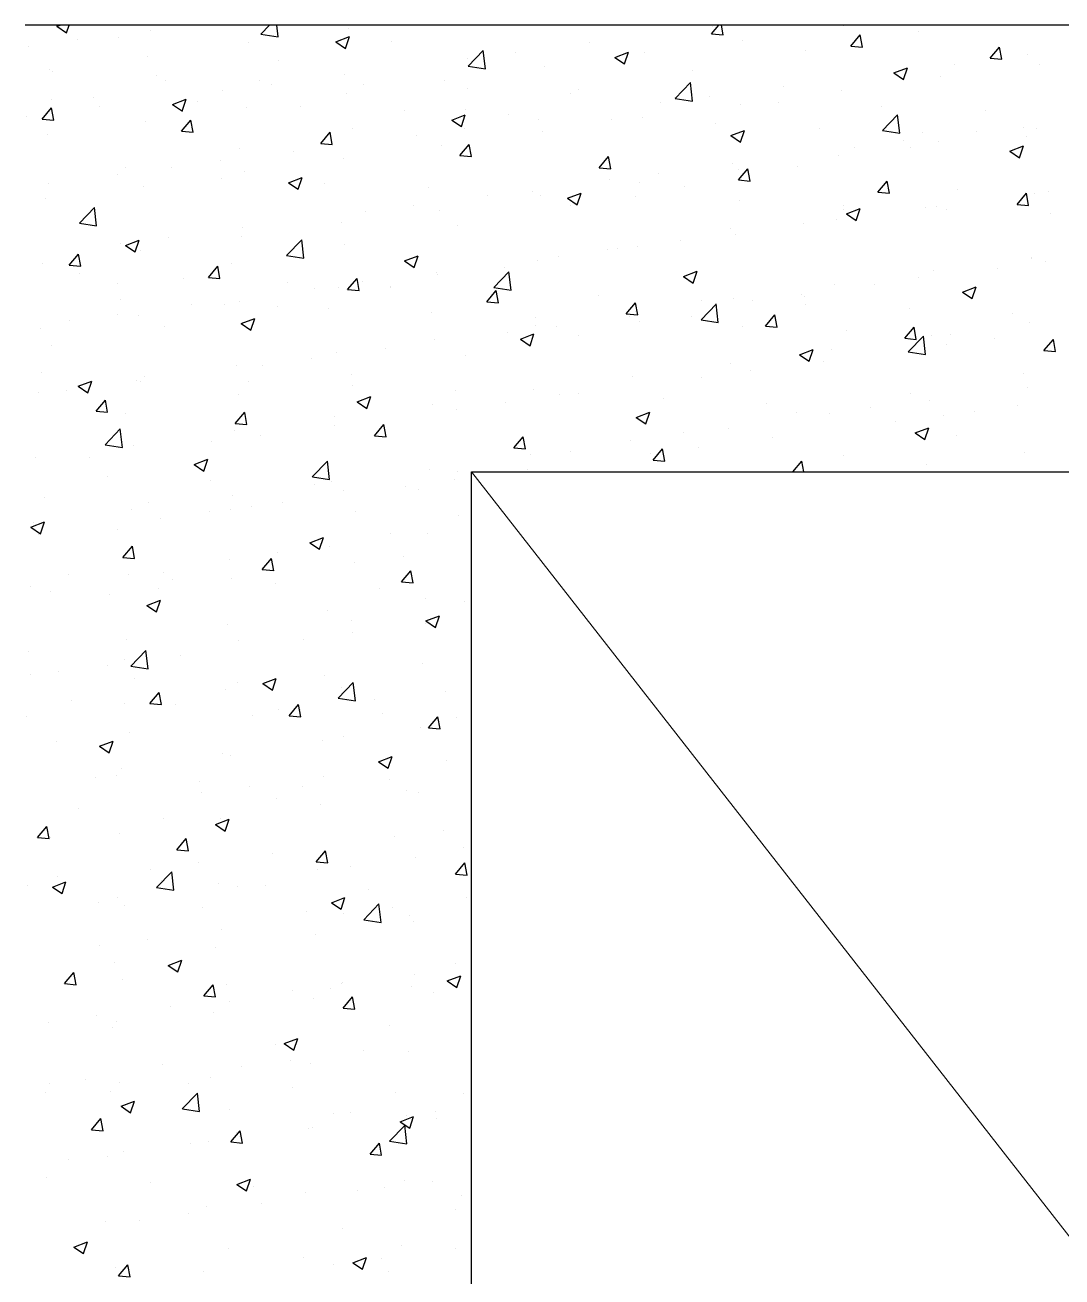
# Model space of a CAD drawing. Header units: millimetres. Extents: x 331487 to 517269, y 198509 to 399936.
# Drawn here: x 393590 to 394124, y 386905 to 387549 of the extents above; entities that cross this region are included whole.
import ezdxf

# ---------------------------------------------------------------- set-up
doc = ezdxf.new("R2010")
doc.units = ezdxf.units.MM
doc.header["$MEASUREMENT"] = 0
doc.layers.add('BEAM', color=1, linetype='Continuous', lineweight=5)
doc.layers.add('COLUMN', color=6, linetype='Continuous')

msp = doc.modelspace()

# ---------------------------------------------------------------- linework, layer by layer
at = {"layer": 'BEAM', "ltscale": 250}
msp.add_line((393820.13, 387319.03), (395720.13, 384889.03), dxfattribs=at)
at = {"layer": 'COLUMN'}
for p, q in [((398080.13, 387549.03), (393590.13, 387549.03)), ((393820.13, 384659.03), (393820.13, 387319.03)), ((393820.13, 387319.03), (395720.13, 387319.03))]:
    msp.add_line(p, q, dxfattribs=at)
at = {"layer": 'COLUMN', "color": 2, "linetype": 'Continuous'}
for p, q in [((393606.48, 387548.38), (393608.16, 387549.03)), ((393606.48, 387548.38), (393611.46, 387545.03)), ((393611.45, 387545.03), (393612.8, 387549.03)), ((393655.01, 387546.34), (393655.01, 387546.34)), ((393711.58, 387544.38), (393716.04, 387549.03)), ((393711.59, 387544.4), (393720.49, 387543.02)), ((393720.49, 387543.02), (393719.79, 387549.03)), ((393750.2, 387540.38), (393757.2, 387543.06)), ((393755.17, 387537.02), (393757.19, 387543.06)), ((393756.69, 387547.13), (393756.69, 387547.13)), ((393943.71, 387544.49), (393947.52, 387549.03)), ((393943.72, 387544.49), (393949.69, 387543.97)), ((393943.98, 387548.4), (393943.98, 387548.4)), ((393949.69, 387543.96), (393948.76, 387549.03)), ((394011.72, 387548.68), (394011.72, 387548.68)), ((394015.44, 387538.21), (394020.26, 387543.96)), ((394021.42, 387537.68), (394020.26, 387543.95)), ((394050.34, 387545.79), (394050.34, 387545.79)), ((393592.1, 387538.05), (393592.1, 387538.05)), ((393617.13, 387541.35), (393617.13, 387541.35)), ((393638.28, 387542.68), (393638.28, 387542.68)), ((393705.35, 387540.09), (393705.35, 387540.09)), ((393750.2, 387540.38), (393755.17, 387537.02)), ((393778.88, 387540.74), (393778.88, 387540.74)), ((393880.82, 387540.09), (393880.82, 387540.09)), ((393959.78, 387541.19), (393959.78, 387541.19)), ((394015.44, 387538.21), (394021.42, 387537.69)), ((394087.17, 387531.94), (394091.99, 387537.68)), ((394093.14, 387531.41), (394091.99, 387537.68)), ((393653.41, 387532.6), (393653.41, 387532.6)), ((393720.56, 387530.73), (393720.56, 387530.73)), ((393817.92, 387531.81), (393817.92, 387531.81)), ((393818.3, 387527.83), (393826.09, 387535.95)), ((393827.21, 387526.46), (393826.1, 387535.96)), ((393842.95, 387535.1), (393842.95, 387535.1)), ((393893.91, 387532.37), (393900.91, 387535.05)), ((393893.91, 387532.37), (393898.88, 387529.01)), ((393898.88, 387529.01), (393900.91, 387535.05)), ((393909.27, 387534.79), (393909.27, 387534.79)), ((393992.02, 387535.78), (393992.02, 387535.78)), ((394087.17, 387531.94), (394093.14, 387531.42)), ((394106.64, 387533.84), (394106.64, 387533.84)), ((393602.9, 387526.19), (393602.9, 387526.19)), ((393604.36, 387525.2), (393604.36, 387525.2)), ((393818.32, 387527.84), (393827.21, 387526.46)), ((393857.93, 387527.74), (393857.93, 387527.74)), ((393933.71, 387525.76), (393933.71, 387525.76)), ((394037.62, 387524.36), (394044.62, 387527.05)), ((394037.62, 387524.36), (394042.6, 387521)), ((394042.59, 387521), (394044.62, 387527.04)), ((394043.73, 387525.56), (394043.73, 387525.56)), ((394068.77, 387528.85), (394068.77, 387528.85)), ((394112.36, 387528.84), (394112.36, 387528.84)), ((393657.74, 387522.94), (393657.74, 387522.94)), ((393662.24, 387520.72), (393662.24, 387520.72)), ((393711.13, 387520.69), (393711.13, 387520.69)), ((393716.89, 387518.51), (393716.89, 387518.51)), ((393754.76, 387523.49), (393754.76, 387523.49)), ((393764.51, 387518.43), (393764.51, 387518.43)), ((393805.99, 387520.25), (393805.99, 387520.25)), ((393925.03, 387511.28), (393932.82, 387519.4)), ((393933.93, 387509.91), (393932.83, 387519.41)), ((393980.58, 387517.24), (393980.58, 387517.24)), ((394061.85, 387522.44), (394061.85, 387522.44)), ((393603.92, 387510.71), (393603.92, 387510.71)), ((393625.45, 387511.77), (393625.45, 387511.77)), ((393666.17, 387508.12), (393673.17, 387510.81)), ((393671.14, 387504.77), (393673.17, 387510.81)), ((393691.85, 387515.21), (393691.85, 387515.21)), ((393755.48, 387513.84), (393755.48, 387513.84)), ((393817.89, 387516.18), (393817.89, 387516.18)), ((393871.27, 387513.92), (393871.27, 387513.92)), ((393875.39, 387515.75), (393875.39, 387515.75)), ((393924.66, 387511.66), (393924.66, 387511.66)), ((393925.04, 387511.29), (393933.93, 387509.91)), ((393942.7, 387512.26), (393942.7, 387512.26)), ((394010.5, 387515.4), (394010.5, 387515.4)), ((393598.96, 387500.65), (393603.78, 387506.39)), ((393604.94, 387500.12), (393603.78, 387506.38)), ((393628.7, 387506.9), (393628.7, 387506.9)), ((393666.17, 387508.12), (393671.15, 387504.77)), ((393678.83, 387509.51), (393678.83, 387509.51)), ((393704.13, 387506.8), (393704.13, 387506.8)), ((393732.21, 387507.25), (393732.21, 387507.25)), ((393785.59, 387505), (393785.59, 387505)), ((393817.07, 387505.74), (393817.07, 387505.74)), ((393917.67, 387508.96), (393917.67, 387508.96)), ((393958.56, 387507.9), (393958.56, 387507.9)), ((393978.04, 387509.41), (393978.04, 387509.41)), ((394031.42, 387507.15), (394031.42, 387507.15)), ((394084.8, 387504.9), (394084.8, 387504.9)), ((393590.83, 387501.91), (393590.83, 387501.91)), ((393598.96, 387500.65), (393604.94, 387500.12)), ((393652.19, 387499.31), (393652.19, 387499.31)), ((393670.69, 387494.37), (393675.51, 387500.12)), ((393676.66, 387493.84), (393675.51, 387500.11)), ((393809.89, 387500.11), (393816.89, 387502.8)), ((393809.89, 387500.11), (393814.86, 387496.76)), ((393814.86, 387496.76), (393816.88, 387502.8)), ((393838.98, 387502.74), (393838.98, 387502.74)), ((393854.52, 387500.65), (393854.52, 387500.65)), ((393892.36, 387500.49), (393892.36, 387500.49)), ((393908.05, 387501.5), (393908.05, 387501.5)), ((393945.74, 387498.23), (393945.74, 387498.23)), ((394031.75, 387494.73), (394039.54, 387502.84)), ((394040.66, 387493.36), (394039.55, 387502.86)), ((393601.68, 387492.9), (393601.68, 387492.9)), ((393670.69, 387494.37), (393676.66, 387493.85)), ((393742.41, 387488.09), (393747.23, 387493.84)), ((393748.39, 387487.57), (393747.23, 387493.83)), ((393758.75, 387495.73), (393758.75, 387495.73)), ((393791.61, 387492.37), (393791.61, 387492.37)), ((393816.64, 387495.66), (393816.64, 387495.66)), ((393856.71, 387494.45), (393856.71, 387494.45)), ((393953.6, 387492.1), (393960.6, 387494.79)), ((393953.6, 387492.1), (393958.57, 387488.75)), ((393958.57, 387488.75), (393960.6, 387494.79)), ((393999.12, 387495.98), (393999.12, 387495.98)), ((394031.76, 387494.74), (394040.66, 387493.36)), ((394052.5, 387493.72), (394052.5, 387493.72)), ((394080.33, 387494.4), (394080.33, 387494.4)), ((394104.53, 387496.13), (394104.53, 387496.13)), ((394105.89, 387491.47), (394105.89, 387491.47)), ((394111.14, 387495.55), (394111.14, 387495.55)), ((393700.43, 387485.72), (393700.43, 387485.72)), ((393742.41, 387488.09), (393748.39, 387487.57)), ((393804.77, 387486.96), (393804.77, 387486.96)), ((393814.14, 387481.82), (393818.96, 387487.56)), ((393820.11, 387481.29), (393818.96, 387487.56)), ((394017.43, 387486.12), (394017.43, 387486.12)), ((394042.46, 387489.41), (394042.46, 387489.41)), ((394046.21, 387486.12), (394046.21, 387486.12)), ((394060.63, 387489.15), (394060.63, 387489.15)), ((394097.31, 387484.1), (394104.31, 387486.78)), ((394102.28, 387480.74), (394104.31, 387486.78)), ((393690.58, 387479.06), (393690.58, 387479.06)), ((393728.45, 387484.05), (393728.45, 387484.05)), ((393754.26, 387480.56), (393754.26, 387480.56)), ((393814.14, 387481.82), (393820.12, 387481.3)), ((393885.86, 387475.54), (393890.68, 387481.29)), ((393891.84, 387475.02), (393890.68, 387481.28)), ((394009.29, 387482.11), (394009.29, 387482.11)), ((394097.31, 387484.1), (394102.29, 387480.74)), ((393637.85, 387472.11), (393637.85, 387472.11)), ((393642.11, 387475.71), (393642.11, 387475.71)), ((393665.55, 387475.77), (393665.55, 387475.77)), ((393702.92, 387473.51), (393702.92, 387473.51)), ((393885.86, 387475.54), (393891.84, 387475.02)), ((393916.4, 387472.82), (393916.4, 387472.82)), ((393954.27, 387477.8), (393954.27, 387477.8)), ((393957.35, 387474.61), (393957.35, 387474.61)), ((393957.59, 387469.27), (393962.41, 387475.01)), ((393963.57, 387468.74), (393962.41, 387475.01)), ((393987.9, 387476.11), (393987.9, 387476.11)), ((393602.39, 387467.45), (393602.39, 387467.45)), ((393650.98, 387466.02), (393650.98, 387466.02)), ((393691.23, 387469.86), (393691.23, 387469.86)), ((393725.86, 387467.86), (393732.87, 387470.55)), ((393725.86, 387467.86), (393730.84, 387464.51)), ((393730.84, 387464.5), (393732.86, 387470.55)), ((393744.61, 387467.6), (393744.61, 387467.6)), ((393891.36, 387469.52), (393891.36, 387469.52)), ((393906.84, 387468.21), (393906.84, 387468.21)), ((393929.58, 387466.1), (393929.58, 387466.1)), ((393957.59, 387469.27), (393963.57, 387468.75)), ((394029.32, 387462.99), (394034.14, 387468.74)), ((394035.29, 387462.47), (394034.14, 387468.73)), ((393600.47, 387459.61), (393600.47, 387459.61)), ((393798, 387465.34), (393798, 387465.34)), ((393828.21, 387461.21), (393828.21, 387461.21)), ((393851.38, 387463.09), (393851.38, 387463.09)), ((393855.49, 387461.17), (393855.49, 387461.17)), ((393869.58, 387459.85), (393876.58, 387462.54)), ((393869.58, 387459.85), (393874.55, 387456.5)), ((393874.55, 387456.5), (393876.58, 387462.54)), ((393904.76, 387460.83), (393904.76, 387460.83)), ((394029.32, 387462.99), (394035.29, 387462.47)), ((394070.18, 387464.16), (394070.18, 387464.16)), ((394101.04, 387456.72), (394105.86, 387462.46)), ((394107.02, 387456.19), (394105.86, 387462.46)), ((394109.93, 387462.26), (394109.93, 387462.26)), ((394117.18, 387463.27), (394117.18, 387463.27)), ((393618.11, 387446.97), (393625.9, 387455.09)), ((393627.02, 387445.6), (393625.91, 387455.1)), ((393765.3, 387452.92), (393765.3, 387452.92)), ((393790.34, 387456.22), (393790.34, 387456.22)), ((393803.56, 387453.67), (393803.56, 387453.67)), ((393871.26, 387456.09), (393871.26, 387456.09)), ((393958.14, 387458.58), (393958.14, 387458.58)), ((394011.52, 387456.32), (394011.52, 387456.32)), ((394011.86, 387454.15), (394011.86, 387454.15)), ((394013.29, 387451.84), (394020.29, 387454.53)), ((394018.26, 387448.49), (394020.29, 387454.53)), ((394054.03, 387454.96), (394054.03, 387454.96)), ((394059.42, 387455.86), (394059.42, 387455.86)), ((394064.91, 387454.07), (394064.91, 387454.07)), ((394101.04, 387456.72), (394107.02, 387456.2)), ((393618.13, 387446.98), (393627.02, 387445.6)), ((393753.05, 387447.27), (393753.05, 387447.27)), ((393991.12, 387446.68), (393991.12, 387446.68)), ((394008.07, 387448.82), (394008.07, 387448.82)), ((394013.29, 387451.84), (394018.26, 387448.49)), ((394016.15, 387449.97), (394016.15, 387449.97)), ((394118.29, 387451.81), (394118.29, 387451.81)), ((393701.7, 387440.22), (393701.7, 387440.22)), ((393702.15, 387444.61), (393702.15, 387444.61)), ((393812.94, 387446.08), (393812.94, 387446.08)), ((393953.54, 387444.14), (393953.54, 387444.14)), ((393956.13, 387441.32), (393956.13, 387441.32)), ((393639.24, 387436.33), (393639.24, 387436.33)), ((393641.84, 387435.61), (393648.84, 387438.3)), ((393641.84, 387435.61), (393646.82, 387432.25)), ((393646.81, 387432.25), (393648.84, 387438.29)), ((393664.27, 387439.62), (393664.27, 387439.62)), ((393724.84, 387430.42), (393732.63, 387438.54)), ((393733.74, 387429.05), (393732.64, 387438.55)), ((393754.62, 387436.07), (393754.62, 387436.07)), ((393890.09, 387433.37), (393890.09, 387433.37)), ((393895.22, 387434.13), (393895.22, 387434.13)), ((393905.62, 387434.92), (393905.62, 387434.92)), ((393927.96, 387438.36), (393927.96, 387438.36)), ((393612.84, 387425.43), (393617.66, 387431.17)), ((393618.81, 387424.9), (393617.65, 387431.17)), ((393649.76, 387432.73), (393649.76, 387432.73)), ((393724.85, 387430.43), (393733.74, 387429.05)), ((393785.55, 387427.6), (393792.56, 387430.29)), ((393785.55, 387427.6), (393790.53, 387424.24)), ((393790.53, 387424.24), (393792.55, 387430.28)), ((393854.28, 387427.88), (393854.28, 387427.88)), ((393865.06, 387430.08), (393865.06, 387430.08)), ((394108.37, 387429.17), (394108.37, 387429.17)), ((394108.71, 387428.97), (394108.71, 387428.97)), ((394115.91, 387427.13), (394115.91, 387427.13)), ((393599.25, 387426.33), (393599.25, 387426.33)), ((393612.84, 387425.43), (393618.81, 387424.9)), ((393618.38, 387421.01), (393618.38, 387421.01)), ((393684.56, 387419.15), (393689.38, 387424.9)), ((393690.54, 387418.62), (393689.38, 387424.89)), ((393696.3, 387426.06), (393696.3, 387426.06)), ((393801.9, 387421.76), (393801.9, 387421.76)), ((393831.56, 387413.87), (393839.35, 387421.98)), ((393836.9, 387424.12), (393836.9, 387424.12)), ((393840.47, 387412.5), (393839.36, 387422)), ((393929.27, 387419.59), (393936.27, 387422.28)), ((393934.24, 387416.23), (393936.27, 387422.28)), ((394058.2, 387422.57), (394058.2, 387422.57)), ((394090.87, 387423.83), (394090.87, 387423.83)), ((393637.98, 387416.05), (393637.98, 387416.05)), ((393671.76, 387418.76), (393671.76, 387418.76)), ((393684.56, 387419.15), (393690.54, 387418.63)), ((393725.14, 387416.5), (393725.14, 387416.5)), ((393756.29, 387412.88), (393761.11, 387418.62)), ((393762.26, 387412.35), (393761.11, 387418.62)), ((393764.03, 387416.78), (393764.03, 387416.78)), ((393778.52, 387414.25), (393778.52, 387414.25)), ((393778.58, 387414.11), (393778.58, 387414.11)), ((393802.34, 387420.38), (393802.34, 387420.38)), ((393929.27, 387419.59), (393934.24, 387416.23)), ((394006.86, 387415.53), (394006.86, 387415.53)), ((394027.72, 387415.52), (394027.72, 387415.52)), ((394050.05, 387419.16), (394050.05, 387419.16)), ((394072.98, 387411.58), (394079.98, 387414.27)), ((394077.95, 387408.22), (394079.98, 387414.27)), ((393639.46, 387407.58), (393639.46, 387407.58)), ((393738.99, 387413.48), (393738.99, 387413.48)), ((393751.83, 387413.98), (393751.83, 387413.98)), ((393756.29, 387412.88), (393762.26, 387412.35)), ((393828.01, 387406.6), (393832.83, 387412.35)), ((393831.57, 387413.88), (393840.47, 387412.5)), ((393831.9, 387411.99), (393831.9, 387411.99)), ((393833.99, 387406.07), (393832.83, 387412.34)), ((393885.29, 387409.73), (393885.29, 387409.73)), ((393954.92, 387408.03), (393954.92, 387408.03)), ((393989.85, 387410.53), (393989.85, 387410.53)), ((393991.73, 387409.15), (393991.73, 387409.15)), ((394072.98, 387411.58), (394077.95, 387408.23)), ((393675.84, 387405.17), (393675.84, 387405.17)), ((393692.84, 387405.32), (393692.84, 387405.32)), ((393700.49, 387406.94), (393700.49, 387406.94)), ((393720.26, 387404.1), (393720.26, 387404.1)), ((393746.22, 387403.07), (393746.22, 387403.07)), ((393828.01, 387406.6), (393833.99, 387406.08)), ((393899.74, 387400.33), (393904.56, 387406.07)), ((393904.41, 387401.63), (393904.41, 387401.63)), ((393905.71, 387399.8), (393904.56, 387406.06)), ((393938.28, 387397.31), (393946.07, 387405.43)), ((393938.67, 387407.48), (393938.67, 387407.48)), ((393947.19, 387395.95), (393946.09, 387405.45)), ((393964.81, 387407.23), (393964.81, 387407.23)), ((393992.05, 387405.22), (393992.05, 387405.22)), ((394045.43, 387402.97), (394045.43, 387402.97)), ((393612.93, 387396.89), (393612.93, 387396.89)), ((393637.97, 387400.18), (393637.97, 387400.18)), ((393648.55, 387399.44), (393648.55, 387399.44)), ((393701.53, 387395.35), (393708.53, 387398.03)), ((393701.53, 387395.35), (393706.51, 387391.99)), ((393706.5, 387391.99), (393708.53, 387398.03)), ((393799.61, 387400.81), (393799.61, 387400.81)), ((393852.99, 387398.56), (393852.99, 387398.56)), ((393899.74, 387400.33), (393905.72, 387399.8)), ((393901.66, 387398.92), (393901.66, 387398.92)), ((393906.37, 387396.3), (393906.37, 387396.3)), ((393933.41, 387399.14), (393933.41, 387399.14)), ((393938.3, 387397.33), (393947.19, 387395.95)), ((393971.47, 387394.05), (393976.29, 387399.8)), ((393977.44, 387393.52), (393976.28, 387399.79)), ((394098.82, 387400.71), (394098.82, 387400.71)), ((394107.49, 387395.68), (394107.49, 387395.68)), ((393598.04, 387393.04), (393598.04, 387393.04)), ((393661.95, 387394.09), (393661.95, 387394.09)), ((393838.75, 387390.64), (393838.75, 387390.64)), ((393845.25, 387387.34), (393852.25, 387390.02)), ((393850.22, 387383.98), (393852.24, 387390.02)), ((393853.06, 387394.59), (393853.06, 387394.59)), ((393863.78, 387393.93), (393863.78, 387393.93)), ((393875.09, 387389.13), (393875.09, 387389.13)), ((393959.75, 387394.05), (393959.75, 387394.05)), ((393971.47, 387394.05), (393977.44, 387393.53)), ((394013.14, 387391.79), (394013.14, 387391.79)), ((394043.19, 387387.77), (394048.01, 387393.52)), ((394045.01, 387380.76), (394052.8, 387388.88)), ((394049.17, 387387.25), (394048.01, 387393.51)), ((394053.92, 387379.4), (394052.81, 387388.89)), ((394056.98, 387389.28), (394056.98, 387389.28)), ((394066.52, 387389.54), (394066.52, 387389.54)), ((393603.63, 387384.08), (393603.63, 387384.08)), ((393775.59, 387382.32), (393775.59, 387382.32)), ((393801.12, 387387.09), (393801.12, 387387.09)), ((393845.25, 387387.34), (393850.22, 387383.98)), ((393988.96, 387379.33), (393995.96, 387382.02)), ((393993.93, 387375.97), (393995.96, 387382.01)), ((394005.64, 387382.24), (394005.64, 387382.24)), ((394043.19, 387387.77), (394049.17, 387387.25)), ((394064.57, 387384.39), (394064.57, 387384.39)), ((394089.6, 387387.69), (394089.6, 387387.69)), ((394114.92, 387381.5), (394119.74, 387387.24)), ((394120.89, 387380.97), (394119.74, 387387.24)), ((394119.9, 387387.28), (394119.9, 387387.28)), ((393737.72, 387377.34), (393737.72, 387377.34)), ((393750.61, 387380.69), (393750.61, 387380.69)), ((393816.77, 387379.11), (393816.77, 387379.11)), ((393988.96, 387379.33), (393993.93, 387375.97)), ((394001.41, 387376.08), (394001.41, 387376.08)), ((394045.02, 387380.78), (394053.92, 387379.4)), ((394114.92, 387381.5), (394120.89, 387380.98)), ((393598.48, 387370.18), (393598.48, 387370.18)), ((393699.27, 387373.65), (393699.27, 387373.65)), ((393712.69, 387374.04), (393712.69, 387374.04)), ((393758.45, 387369.1), (393758.45, 387369.1)), ((393953.7, 387374.74), (393953.7, 387374.74)), ((393963.54, 387371.09), (393963.54, 387371.09)), ((394104.24, 387369.5), (394104.24, 387369.5)), ((393617.51, 387363.09), (393624.51, 387365.78)), ((393617.51, 387363.09), (393622.48, 387359.74)), ((393622.48, 387359.74), (393624.51, 387365.78)), ((393647.33, 387366.15), (393647.33, 387366.15)), ((393649.53, 387365.73), (393649.53, 387365.73)), ((393651.86, 387367.93), (393651.86, 387367.93)), ((393705.24, 387365.67), (393705.24, 387365.67)), ((393758.63, 387363.41), (393758.63, 387363.41)), ((393903.19, 387368.34), (393903.19, 387368.34)), ((393938.51, 387367.79), (393938.51, 387367.79)), ((393596.82, 387359.75), (393596.82, 387359.75)), ((393611.66, 387360.74), (393611.66, 387360.74)), ((393700.14, 387359.09), (393700.14, 387359.09)), ((393761.22, 387355.08), (393768.22, 387357.77)), ((393766.19, 387351.73), (393768.22, 387357.77)), ((393812.01, 387361.16), (393812.01, 387361.16)), ((393851.85, 387361.3), (393851.85, 387361.3)), ((393865.39, 387358.9), (393865.39, 387358.9)), ((393875.35, 387359.48), (393875.35, 387359.48)), ((393918.77, 387356.65), (393918.77, 387356.65)), ((394045.92, 387359.49), (394045.92, 387359.49)), ((394106.28, 387362.39), (394106.28, 387362.39)), ((393626.71, 387350.21), (393631.53, 387355.95)), ((393626.71, 387350.21), (393632.69, 387349.68)), ((393632.69, 387349.68), (393631.53, 387355.95)), ((393698.44, 387343.93), (393703.26, 387349.68)), ((393704.41, 387343.4), (393703.26, 387349.67)), ((393761.22, 387355.08), (393766.2, 387351.73)), ((393799.91, 387353.8), (393799.91, 387353.8)), ((393812.44, 387351.2), (393812.44, 387351.2)), ((393837.48, 387354.49), (393837.48, 387354.49)), ((393904.94, 387347.07), (393911.94, 387349.76)), ((393909.91, 387343.72), (393911.93, 387349.76)), ((393972.16, 387354.39), (393972.16, 387354.39)), ((394025.54, 387352.14), (394025.54, 387352.14)), ((394055.77, 387355.99), (394055.77, 387355.99)), ((394078.92, 387349.88), (394078.92, 387349.88)), ((394101.17, 387353.23), (394101.17, 387353.23)), ((393641.82, 387349.08), (393641.82, 387349.08)), ((393698.44, 387343.93), (393704.41, 387343.41)), ((393749.4, 387347.4), (393749.4, 387347.4)), ((393770.16, 387337.66), (393774.98, 387343.4)), ((393776.14, 387337.13), (393774.98, 387343.4)), ((393904.94, 387347.07), (393909.91, 387343.72)), ((393987.6, 387349.48), (393987.6, 387349.48)), ((394004.42, 387348.95), (394004.42, 387348.95)), ((394038.26, 387344.95), (394038.26, 387344.95)), ((394063.29, 387348.24), (394063.29, 387348.24)), ((393631.37, 387333.01), (393639.16, 387341.12)), ((393640.28, 387331.64), (393639.17, 387341.14)), ((393698.05, 387340.36), (393698.05, 387340.36)), ((393711.41, 387337.9), (393711.41, 387337.9)), ((393749.29, 387342.88), (393749.29, 387342.88)), ((393770.16, 387337.66), (393776.14, 387337.13)), ((393841.89, 387331.38), (393846.71, 387337.13)), ((393847.86, 387330.85), (393846.71, 387337.12)), ((393929.28, 387339.47), (393929.28, 387339.47)), ((393952.48, 387341.45), (393952.48, 387341.45)), ((394048.65, 387339.07), (394055.65, 387341.75)), ((394048.65, 387339.07), (394053.62, 387335.71)), ((394053.62, 387335.71), (394055.65, 387341.75)), ((394069.88, 387337.53), (394069.88, 387337.53)), ((393631.38, 387333.02), (393640.28, 387331.64)), ((393646.11, 387332.86), (393646.11, 387332.86)), ((393686.38, 387334.6), (393686.38, 387334.6)), ((393841.89, 387331.38), (393847.87, 387330.86)), ((393901.97, 387335.05), (393901.97, 387335.05)), ((393913.61, 387325.11), (393918.44, 387330.85)), ((393919.59, 387324.58), (393918.43, 387330.85)), ((393937.23, 387331.65), (393937.23, 387331.65)), ((393975.11, 387336.63), (393975.11, 387336.63)), ((393595.6, 387326.46), (393595.6, 387326.46)), ((393623.23, 387326.29), (393623.23, 387326.29)), ((393677.2, 387322.83), (393684.2, 387325.52)), ((393682.17, 387319.47), (393684.2, 387325.52)), ((393738.09, 387316.45), (393745.88, 387324.57)), ((393747, 387315.09), (393745.9, 387324.59)), ((393850.63, 387328.01), (393850.63, 387328.01)), ((393870.96, 387329.46), (393870.96, 387329.46)), ((393912.2, 387328.35), (393912.2, 387328.35)), ((393913.61, 387325.11), (393919.59, 387324.58)), ((393985.51, 387319.03), (393990.16, 387324.58)), ((393991.18, 387319.03), (393990.16, 387324.57)), ((394011.56, 387327.52), (394011.56, 387327.52)), ((394105.06, 387329.1), (394105.06, 387329.1)), ((393677.2, 387322.83), (393682.17, 387319.48)), ((393798.69, 387320.51), (393798.69, 387320.51)), ((393812.64, 387319.45), (393812.64, 387319.45)), ((393849.04, 387320.04), (393849.04, 387320.04)), ((394054.55, 387322.7), (394054.55, 387322.7)), ((393632.39, 387316.83), (393632.39, 387316.83)), ((393685.77, 387314.57), (393685.77, 387314.57)), ((393738.11, 387316.47), (393747, 387315.09)), ((393739.15, 387312.31), (393739.15, 387312.31)), ((393748.18, 387314.11), (393748.18, 387314.11)), ((393786.14, 387311.76), (393786.14, 387311.76)), ((393811.17, 387315.05), (393811.17, 387315.05)), ((393600.09, 387305.65), (393600.09, 387305.65)), ((393696.84, 387307.07), (393696.84, 387307.07)), ((393754.33, 387309.44), (393754.33, 387309.44)), ((393792.54, 387310.06), (393792.54, 387310.06)), ((393644.9, 387299.57), (393644.9, 387299.57)), ((393653.47, 387303.39), (393653.47, 387303.39)), ((393685.11, 387298.46), (393685.11, 387298.46)), ((393696.01, 387299.43), (393696.01, 387299.43)), ((393706.86, 387301.14), (393706.86, 387301.14)), ((393722.98, 387303.44), (393722.98, 387303.44)), ((393760.24, 387298.88), (393760.24, 387298.88)), ((393593.18, 387290.58), (393600.18, 387293.27)), ((393594.39, 387293.17), (393594.39, 387293.17)), ((393598.15, 387287.22), (393600.18, 387293.26)), ((393660.07, 387295.16), (393660.07, 387295.16)), ((393813.62, 387296.63), (393813.62, 387296.63)), ((393593.18, 387290.58), (393598.15, 387287.22)), ((393596.92, 387286.84), (393596.92, 387286.84)), ((393637.69, 387289.42), (393637.69, 387289.42)), ((393736.89, 387282.57), (393743.89, 387285.26)), ((393741.86, 387279.21), (393743.89, 387285.25)), ((393778.29, 387287.48), (393778.29, 387287.48)), ((393797.48, 387287.22), (393797.48, 387287.22)), ((393640.59, 387274.99), (393645.41, 387280.73)), ((393646.56, 387274.46), (393645.4, 387280.73)), ((393736.89, 387282.57), (393741.87, 387279.21)), ((393746.97, 387280.82), (393746.97, 387280.82)), ((393640.59, 387274.99), (393646.56, 387274.46)), ((393695.62, 387273.78), (393695.62, 387273.78)), ((393712.31, 387268.71), (393717.13, 387274.46)), ((393718.29, 387268.18), (393717.13, 387274.45)), ((393719.97, 387277.47), (393719.97, 387277.47)), ((393759.83, 387272.31), (393759.83, 387272.31)), ((393784.86, 387275.61), (393784.86, 387275.61)), ((393612.49, 387265.99), (393612.49, 387265.99)), ((393643.68, 387266.28), (393643.68, 387266.28)), ((393661.65, 387267.46), (393661.65, 387267.46)), ((393712.31, 387268.71), (393718.29, 387268.19)), ((393784.04, 387262.44), (393788.86, 387268.18)), ((393790.01, 387261.91), (393788.86, 387268.18)), ((393593.17, 387259.88), (393593.17, 387259.88)), ((393665.88, 387263.74), (393665.88, 387263.74)), ((393696.67, 387264), (393696.67, 387264)), ((393719.26, 387261.48), (393719.26, 387261.48)), ((393784.04, 387262.44), (393790.01, 387261.91)), ((393603.33, 387257.45), (393603.33, 387257.45)), ((393633.77, 387255.72), (393633.77, 387255.72)), ((393652.87, 387250.32), (393659.87, 387253)), ((393657.84, 387246.96), (393659.87, 387253)), ((393658.8, 387259.01), (393658.8, 387259.01)), ((393772.64, 387259.23), (393772.64, 387259.23)), ((393796.26, 387253.93), (393796.26, 387253.93)), ((393652.87, 387250.32), (393657.84, 387246.96)), ((393745.75, 387247.53), (393745.75, 387247.53)), ((393816.48, 387252.49), (393816.48, 387252.49)), ((393694.41, 387240.49), (393694.41, 387240.49)), ((393758.16, 387242.48), (393758.16, 387242.48)), ((393796.43, 387241.16), (393796.43, 387241.16)), ((393796.58, 387242.31), (393803.58, 387244.99)), ((393796.58, 387242.31), (393801.56, 387238.95)), ((393801.55, 387238.95), (393803.58, 387244.99)), ((393758.56, 387236.17), (393758.56, 387236.17)), ((393642.47, 387232.99), (393642.47, 387232.99)), ((393644.63, 387219.04), (393652.42, 387227.16)), ((393653.54, 387217.68), (393652.43, 387227.17)), ((393699.84, 387232.46), (393699.84, 387232.46)), ((393733.52, 387232.87), (393733.52, 387232.87)), ((393591.96, 387226.59), (393591.96, 387226.59)), ((393641.52, 387222.45), (393641.52, 387222.45)), ((393670.37, 387224.56), (393670.37, 387224.56)), ((393593.02, 387214.9), (393593.02, 387214.9)), ((393607.46, 387216.28), (393607.46, 387216.28)), ((393632.49, 387219.57), (393632.49, 387219.57)), ((393644.64, 387219.06), (393653.53, 387217.68)), ((393744.53, 387214.24), (393744.53, 387214.24)), ((393795.04, 387220.64), (393795.04, 387220.64)), ((393646.4, 387212.64), (393646.4, 387212.64)), ((393699.79, 387210.38), (393699.79, 387210.38)), ((393712.56, 387210.05), (393719.56, 387212.74)), ((393712.56, 387210.05), (393717.53, 387206.7)), ((393717.53, 387206.7), (393719.56, 387212.74)), ((393751.35, 387202.49), (393759.14, 387210.61)), ((393753.17, 387208.13), (393753.17, 387208.13)), ((393760.26, 387201.12), (393759.15, 387210.62)), ((393614.11, 387201.46), (393614.11, 387201.46)), ((393654.46, 387199.77), (393659.28, 387205.51)), ((393660.44, 387199.24), (393659.28, 387205.51)), ((393693.19, 387207.2), (393693.19, 387207.2)), ((393751.37, 387202.5), (393760.26, 387201.12)), ((393770.12, 387201.71), (393770.12, 387201.71)), ((393806.55, 387205.87), (393806.55, 387205.87)), ((393641.25, 387199.7), (393641.25, 387199.7)), ((393654.46, 387199.77), (393660.44, 387199.25)), ((393667.49, 387199.21), (393667.49, 387199.21)), ((393720.87, 387196.95), (393720.87, 387196.95)), ((393726.19, 387193.49), (393731.01, 387199.24)), ((393732.16, 387192.96), (393731.01, 387199.23)), ((393732.25, 387196.73), (393732.25, 387196.73)), ((393590.74, 387193.3), (393590.74, 387193.3)), ((393707.22, 387193.43), (393707.22, 387193.43)), ((393726.19, 387193.49), (393732.16, 387192.97)), ((393774.25, 387194.7), (393774.25, 387194.7)), ((393797.91, 387187.22), (393802.73, 387192.96)), ((393803.89, 387186.69), (393802.73, 387192.96)), ((393812.35, 387192.82), (393812.35, 387192.82)), ((393644.06, 387185.12), (393644.06, 387185.12)), ((393754.03, 387182.81), (393754.03, 387182.81)), ((393793.83, 387187.35), (393793.83, 387187.35)), ((393797.91, 387187.22), (393803.89, 387186.7)), ((393606.19, 387180.13), (393606.19, 387180.13)), ((393628.54, 387177.8), (393635.54, 387180.49)), ((393628.54, 387177.8), (393633.51, 387174.45)), ((393633.51, 387174.44), (393635.54, 387180.49)), ((393743.32, 387180.95), (393743.32, 387180.95)), ((393691.97, 387173.91), (393691.97, 387173.91)), ((393695.71, 387172.8), (393695.71, 387172.8)), ((393772.25, 387169.79), (393779.25, 387172.48)), ((393772.25, 387169.79), (393777.22, 387166.44)), ((393777.22, 387166.44), (393779.25, 387172.48)), ((393806.97, 387170.59), (393806.97, 387170.59)), ((393637.39, 387162.79), (393637.39, 387162.79)), ((393640.04, 387166.41), (393640.04, 387166.41)), ((393626.51, 387161.81), (393626.51, 387161.81)), ((393679.89, 387159.55), (393679.89, 387159.55)), ((393705.94, 387157.29), (393705.94, 387157.29)), ((393733.27, 387157.3), (393733.27, 387157.3)), ((393743.82, 387162.27), (393743.82, 387162.27)), ((393777.99, 387160.85), (393777.99, 387160.85)), ((393680.91, 387153.99), (393680.91, 387153.99)), ((393719.67, 387150.84), (393719.67, 387150.84)), ((393786.65, 387155.04), (393786.65, 387155.04)), ((393792.61, 387154.06), (393792.61, 387154.06)), ((393617.75, 387145.68), (393617.75, 387145.68)), ((393742.1, 387147.66), (393742.1, 387147.66)), ((393661.36, 387140.83), (393661.36, 387140.83)), ((393688.23, 387137.54), (393695.23, 387140.23)), ((393688.23, 387137.54), (393693.2, 387134.18)), ((393690.76, 387140.62), (393690.76, 387140.62)), ((393693.2, 387134.18), (393695.23, 387140.22)), ((393596.61, 387130.82), (393601.43, 387136.57)), ((393596.61, 387130.82), (393602.59, 387130.3)), ((393602.59, 387130.3), (393601.43, 387136.56)), ((393603.04, 387130.82), (393603.04, 387130.82)), ((393638.82, 387133.12), (393638.82, 387133.12)), ((393780.66, 387131.15), (393780.66, 387131.15)), ((393805.7, 387134.44), (393805.7, 387134.44)), ((393668.34, 387124.55), (393673.16, 387130.29)), ((393668.34, 387124.55), (393674.31, 387124.03)), ((393674.31, 387124.02), (393673.15, 387130.29)), ((393740.06, 387118.27), (393744.88, 387124.02)), ((393746.04, 387117.75), (393744.88, 387124.01)), ((393816.18, 387125.86), (393816.18, 387125.86)), ((393679.64, 387117.85), (393679.64, 387117.85)), ((393717.51, 387122.83), (393717.51, 387122.83)), ((393740.06, 387118.27), (393746.04, 387117.75)), ((393791.4, 387120.77), (393791.4, 387120.77)), ((393811.79, 387112), (393816.61, 387117.74)), ((393817.76, 387111.47), (393816.61, 387117.74)), ((393654.6, 387114.55), (393654.6, 387114.55)), ((393657.89, 387105.08), (393665.67, 387113.2)), ((393666.79, 387103.71), (393665.69, 387113.21)), ((393740.89, 387114.37), (393740.89, 387114.37)), ((393757.87, 387115.85), (393757.87, 387115.85)), ((393811.79, 387112), (393817.76, 387111.48)), ((393591.45, 387106.24), (393591.45, 387106.24)), ((393604.21, 387105.29), (393611.21, 387107.97)), ((393604.21, 387105.29), (393609.18, 387101.93)), ((393607.03, 387110.71), (393607.03, 387110.71)), ((393609.18, 387101.93), (393611.2, 387107.97)), ((393657.9, 387105.09), (393666.79, 387103.71)), ((393660.42, 387108.45), (393660.42, 387108.45)), ((393689.54, 387107.33), (393689.54, 387107.33)), ((393699.55, 387105.84), (393699.55, 387105.84)), ((393713.8, 387106.2), (393713.8, 387106.2)), ((393637.6, 387099.83), (393637.6, 387099.83)), ((393747.92, 387097.28), (393754.92, 387099.96)), ((393752.89, 387093.92), (393754.92, 387099.96)), ((393767.18, 387103.94), (393767.18, 387103.94)), ((393817.26, 387099.99), (393817.26, 387099.99)), ((393628.12, 387097.28), (393628.12, 387097.28)), ((393641.23, 387095.83), (393641.23, 387095.83)), ((393681.5, 387095.02), (393681.5, 387095.02)), ((393734.88, 387092.77), (393734.88, 387092.77)), ((393747.92, 387097.28), (393752.89, 387093.92)), ((393764.61, 387088.53), (393772.4, 387096.64)), ((393773.52, 387087.16), (393772.41, 387096.66)), ((393779.39, 387095), (393779.39, 387095)), ((393754.36, 387091.71), (393754.36, 387091.71)), ((393764.62, 387088.54), (393773.52, 387087.16)), ((393788.27, 387090.51), (393788.27, 387090.51)), ((393790.18, 387087.48), (393790.18, 387087.48)), ((393691.2, 387083.39), (393691.2, 387083.39)), ((393739.67, 387081.08), (393739.67, 387081.08)), ((393628.29, 387075.11), (393628.29, 387075.11)), ((393653.33, 387078.4), (393653.33, 387078.4)), ((393688.33, 387074.04), (393688.33, 387074.04)), ((393636.39, 387066.54), (393636.39, 387066.54)), ((393663.9, 387065.02), (393670.9, 387067.71)), ((393668.87, 387061.67), (393670.9, 387067.71)), ((393812.06, 387066.19), (393812.06, 387066.19)), ((393610.48, 387055.61), (393615.31, 387061.35)), ((393616.46, 387055.08), (393615.3, 387061.34)), ((393663.9, 387065.02), (393668.87, 387061.67)), ((393790.96, 387060.55), (393790.96, 387060.55)), ((393807.61, 387057.01), (393814.61, 387059.7)), ((393812.58, 387053.66), (393814.61, 387059.7)), ((393610.48, 387055.61), (393616.46, 387055.08)), ((393640.52, 387057.62), (393640.52, 387057.62)), ((393682.21, 387049.33), (393687.03, 387055.08)), ((393688.19, 387048.8), (393687.03, 387055.07)), ((393693.9, 387055.37), (393693.9, 387055.37)), ((393753.08, 387055.56), (393753.08, 387055.56)), ((393753.74, 387056.18), (393753.74, 387056.18)), ((393788.96, 387054.2), (393788.96, 387054.2)), ((393807.61, 387057.01), (393812.58, 387053.66)), ((393682.21, 387049.33), (393688.19, 387048.81)), ((393728.05, 387052.26), (393728.05, 387052.26)), ((393738.45, 387047.79), (393738.45, 387047.79)), ((393747.29, 387053.11), (393747.29, 387053.11)), ((393753.94, 387043.05), (393758.76, 387048.8)), ((393759.91, 387042.53), (393758.76, 387048.79)), ((393800.67, 387050.86), (393800.67, 387050.86)), ((393664.89, 387043.95), (393664.89, 387043.95)), ((393687.11, 387040.75), (393687.11, 387040.75)), ((393695.42, 387046.17), (393695.42, 387046.17)), ((393753.94, 387043.05), (393759.91, 387042.53)), ((393601.99, 387035.67), (393601.99, 387035.67)), ((393627.02, 387038.96), (393627.02, 387038.96)), ((393637.1, 387036.16), (393637.1, 387036.16)), ((393777.7, 387034.22), (393777.7, 387034.22)), ((393635.17, 387033.25), (393635.17, 387033.25)), ((393723.59, 387024.76), (393730.59, 387027.45)), ((393728.56, 387021.41), (393730.59, 387027.45)), ((393719.38, 387024.21), (393719.38, 387024.21)), ((393723.59, 387024.76), (393728.56, 387021.41)), ((393764.65, 387021.1), (393764.65, 387021.1)), ((393726.78, 387016.12), (393726.78, 387016.12)), ((393737.24, 387014.5), (393737.24, 387014.5)), ((393787.75, 387020.91), (393787.75, 387020.91)), ((393661.06, 387014.2), (393661.06, 387014.2)), ((393701.74, 387012.82), (393701.74, 387012.82)), ((393602.74, 387004.19), (393602.74, 387004.19)), ((393621.05, 387006.52), (393621.05, 387006.52)), ((393638.59, 387004.51), (393638.59, 387004.51)), ((393674.43, 387004.27), (393674.43, 387004.27)), ((393685.89, 387007.46), (393685.89, 387007.46)), ((393727.81, 387002.01), (393727.81, 387002.01)), ((393600.71, 386999.52), (393600.71, 386999.52)), ((393633.96, 386999.97), (393633.96, 386999.97)), ((393639.57, 386992.51), (393646.57, 386995.2)), ((393644.54, 386989.15), (393646.56, 386995.19)), ((393671.14, 386991.11), (393678.93, 386999.23)), ((393680.05, 386989.75), (393678.95, 386999.25)), ((393781.19, 386999.76), (393781.19, 386999.76)), ((393815.89, 386999.23), (393815.89, 386999.23)), ((393639.57, 386992.51), (393644.54, 386989.15)), ((393642.13, 386993.09), (393642.13, 386993.09)), ((393671.16, 386991.13), (393680.05, 386989.75)), ((393695.51, 386990.84), (393695.51, 386990.84)), ((393757.57, 386989.22), (393757.57, 386989.22)), ((393801.5, 386989.98), (393801.5, 386989.98)), ((393624.36, 386980.39), (393629.18, 386986.13)), ((393630.34, 386979.86), (393629.18, 386986.13)), ((393748.9, 386988.58), (393748.9, 386988.58)), ((393777.87, 386974.56), (393785.66, 386982.68)), ((393783.28, 386984.5), (393790.28, 386987.19)), ((393783.28, 386984.5), (393788.25, 386981.14)), ((393786.78, 386973.2), (393785.67, 386982.69)), ((393786.53, 386987.62), (393786.53, 386987.62)), ((393788.25, 386981.14), (393790.28, 386987.19)), ((393802.28, 386986.32), (393802.28, 386986.32)), ((393624.36, 386980.39), (393630.34, 386979.86)), ((393696.09, 386974.11), (393700.91, 386979.86)), ((393699.25, 386979.21), (393699.25, 386979.21)), ((393700.47, 386976.68), (393700.47, 386976.68)), ((393702.06, 386973.58), (393700.91, 386979.85)), ((393736.02, 386981.21), (393736.02, 386981.21)), ((393738.34, 386981.66), (393738.34, 386981.66)), ((393675.44, 386973.38), (393675.44, 386973.38)), ((393684.68, 386974.17), (393684.68, 386974.17)), ((393696.09, 386974.11), (393702.06, 386973.59)), ((393767.81, 386967.84), (393772.63, 386973.58)), ((393773.79, 386967.31), (393772.63, 386973.58)), ((393777.88, 386974.58), (393786.77, 386973.2)), ((393612.28, 386965.07), (393612.28, 386965.07)), ((393632.74, 386966.68), (393632.74, 386966.68)), ((393640.93, 386969.2), (393640.93, 386969.2)), ((393767.81, 386967.84), (393773.79, 386967.31)), ((393601.15, 386955.69), (393601.15, 386955.69)), ((393654.53, 386953.44), (393654.53, 386953.44)), ((393699.26, 386952.25), (393706.26, 386954.93)), ((393699.26, 386952.25), (393704.23, 386948.89)), ((393704.23, 386948.89), (393706.25, 386954.93)), ((393707.92, 386951.18), (393707.92, 386951.18)), ((393775.19, 386950.54), (393775.19, 386950.54)), ((393785.32, 386954.33), (393785.32, 386954.33)), ((393800.22, 386953.83), (393800.22, 386953.83)), ((393734.81, 386947.93), (393734.81, 386947.93)), ((393761.3, 386948.93), (393761.3, 386948.93)), ((393814.68, 386946.67), (393814.68, 386946.67)), ((393674.16, 386937.24), (393674.16, 386937.24)), ((393683.46, 386940.88), (393683.46, 386940.88)), ((393712.04, 386942.22), (393712.04, 386942.22)), ((393811.76, 386939.56), (393811.76, 386939.56)), ((393631.52, 386933.39), (393631.52, 386933.39)), ((393649.13, 386933.94), (393649.13, 386933.94)), ((393753.44, 386929.55), (393753.44, 386929.55)), ((393615.23, 386919.99), (393622.24, 386922.68)), ((393615.23, 386919.99), (393620.21, 386916.64)), ((393620.2, 386916.64), (393622.23, 386922.68)), ((393695.12, 386919.54), (393695.12, 386919.54)), ((393784.1, 386921.04), (393784.1, 386921.04)), ((393811.79, 386919.38), (393811.79, 386919.38)), ((393733.59, 386914.64), (393733.59, 386914.64)), ((393758.95, 386911.98), (393765.95, 386914.67)), ((393758.95, 386911.98), (393763.92, 386908.63)), ((393763.92, 386908.63), (393765.95, 386914.67)), ((393773.92, 386914.39), (393773.92, 386914.39)), ((393636.8, 386909.53), (393636.8, 386909.53)), ((393638.23, 386905.17), (393643.06, 386910.91)), ((393638.24, 386905.17), (393644.21, 386904.64)), ((393644.21, 386904.64), (393643.05, 386910.91)), ((393682.25, 386907.59), (393682.25, 386907.59)), ((393748.88, 386911.1), (393748.88, 386911.1)), ((393777.4, 386907.59), (393777.4, 386907.59))]:
    msp.add_line(p, q, dxfattribs=at)

doc.saveas('drawing.dxf')
